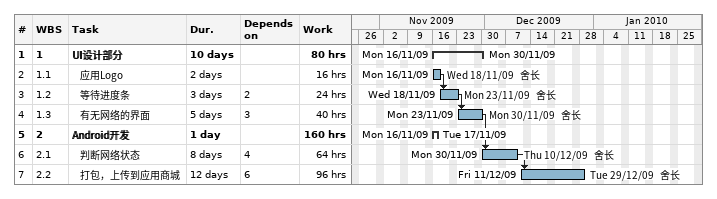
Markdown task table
| ID | WBS | Task | Duration | Start | Finish | Predecessors | Resources | Work (h) |
|---|---|---|---|---|---|---|---|---|
| 1 | 1 | **UI设计部分** | 10d | 2009-11-16 | 2009-11-30 |  |  | 80 |
| 2 | 1.1 | 应用Logo | 2d | 2009-11-16 | 2009-11-18 |  | 舍长 | 16 |
| 3 | 1.2 | 等待进度条 | 3d | 2009-11-18 | 2009-11-23 | 2 | 舍长 | 24 |
| 4 | 1.3 | 有无网络的界面 | 5d | 2009-11-23 | 2009-11-30 | 3 | 舍长 | 40 |
| 5 | 2 | **Android开发** | 1d | 2009-11-16 | 2009-11-17 |  |  | 160 |
| 6 | 2.1 | 判断网络状态 | 8d | 2009-11-30 | 2009-12-10 | 4 | 舍长 | 64 |
| 7 | 2.2 | 打包，上传到应用商城 | 12d | 2009-12-11 | 2009-12-29 | 6 | 舍长 | 96 |
